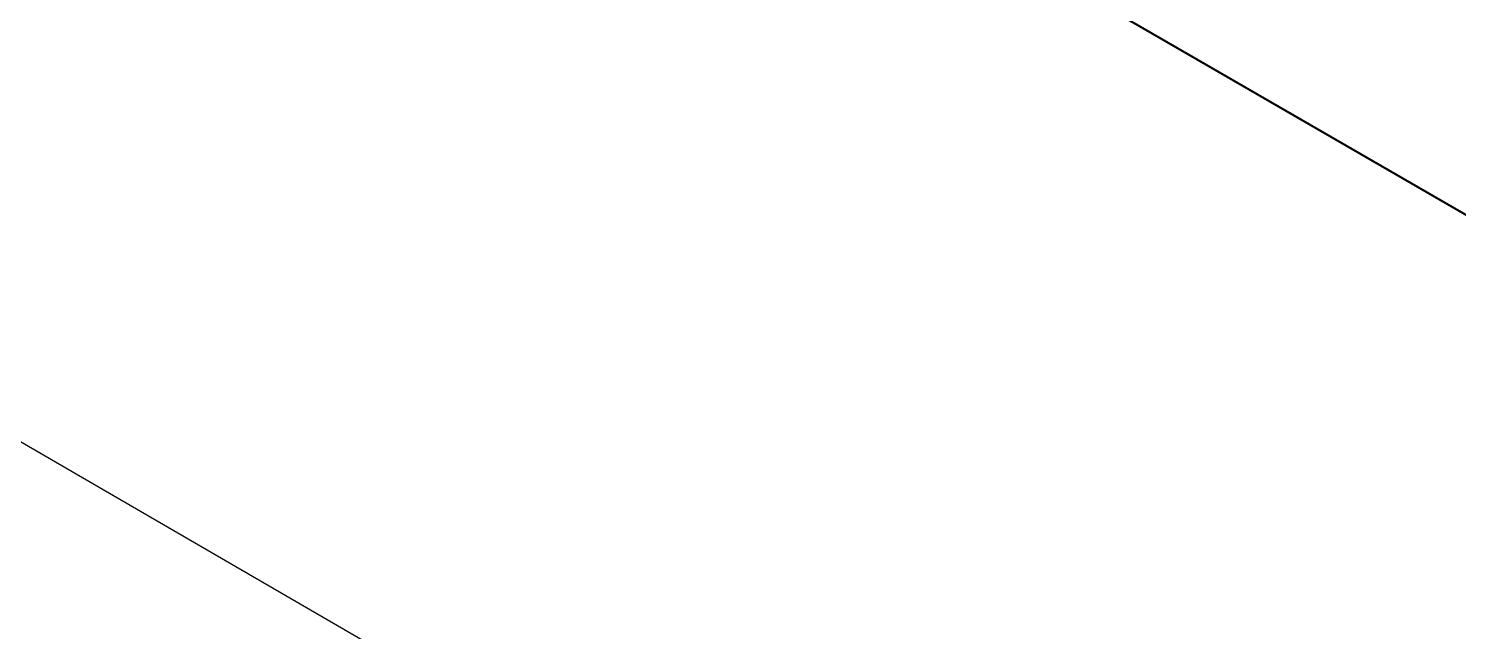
# Model space of a CAD drawing. Header units: inches. Extents: x -17.6 to 82.3, y -15.1 to 23.2.
# Drawn here: x 70.985 to 71.606, y -1.997 to -1.736 of the extents above; entities that cross this region are included whole.
import ezdxf

# ---------------------------------------------------------------- set-up
doc = ezdxf.new("R2010")
doc.units = ezdxf.units.IN
doc.header["$MEASUREMENT"] = 0
doc.layers.add('G-ANNO-TTLB', color=7, linetype='Continuous', lineweight=0)
doc.layers.add('TYVEK', color=7, linetype='Continuous', lineweight=0)

msp = doc.modelspace()

# ---------------------------------------------------------------- hatches: boundary and pattern name
at = {"layer": 'G-ANNO-TTLB', "true_color": 0xff00ff, "transparency": 33554687}
h = msp.add_hatch(color=6, dxfattribs=at)
edge = h.paths.add_edge_path()
edge.add_spline(control_points=[(77.90202, -11.06099), (77.90202, -11.06099), (37.21427, -11.06099), (37.21427, -11.06099), (37.21427, -11.06099), (37.21427, 23.06401), (37.21427, 23.06401), (37.21427, 23.06401), (77.90202, 23.06401), (77.90202, 23.06401), (77.90202, 23.06401), (77.90202, -11.06099), (77.90202, -11.06099)], knot_values=[0, 0, 0, 0, 1, 1, 1, 2, 2, 2, 3, 3, 3, 4, 4, 4, 4], degree=3, periodic=0)
edge = h.paths.add_edge_path()
edge.add_spline(control_points=[(37.33927, 22.93901), (37.33927, 22.93901), (37.33927, -10.93599), (37.33927, -10.93599), (37.33927, -10.93599), (77.77702, -10.93599), (77.77702, -10.93599), (77.77702, -10.93599), (77.77702, 22.93901), (77.77702, 22.93901), (77.77702, 22.93901), (37.33927, 22.93901), (37.33927, 22.93901)], knot_values=[0, 0, 0, 0, 1, 1, 1, 2, 2, 2, 3, 3, 3, 4, 4, 4, 4], degree=3, periodic=0)
edge.add_line((37.33927, 22.93901), (37.33927, 22.93901))

# ---------------------------------------------------------------- linework, layer by layer
at = {"layer": 'G-ANNO-TTLB'}
for points in [[(77.90202, -11.06099), (77.90202, -11.06099), (37.21427, -11.06099), (37.21427, -11.06099), (37.21427, -11.06099), (37.21427, 23.06401), (37.21427, 23.06401), (37.21427, 23.06401), (77.90202, 23.06401), (77.90202, 23.06401), (77.90202, 23.06401), (77.90202, -11.06099), (77.90202, -11.06099)], [(37.33927, 22.93901), (37.33927, 22.93901), (37.33927, -10.93599), (37.33927, -10.93599), (37.33927, -10.93599), (77.77702, -10.93599), (77.77702, -10.93599), (77.77702, -10.93599), (77.77702, 22.93901), (77.77702, 22.93901), (77.77702, 22.93901), (37.33927, 22.93901), (37.33927, 22.93901)]]:
    msp.add_open_spline(points, degree=3, knots=[0, 0, 0, 0, 1, 1, 1, 2, 2, 2, 3, 3, 3, 4, 4, 4, 4], dxfattribs=at)
at = {"layer": 'TYVEK', "color": 4, "lineweight": 25, "true_color": 0x00ffff}
msp.add_line((69.08186, -0.8127), (72.26695, -2.66078), dxfattribs=at)
for points in [[(71.95093, -1.66211), (71.95093, -1.82176), (71.77757, -1.91413), (71.63934, -1.83423), (71.63934, -1.83423), (69.59816, -0.65441), (69.59816, -0.65441), (69.50159, -0.59859), (69.44212, -0.49552), (69.44212, -0.38399), (69.44212, -0.38399), (69.44212, -0.20967), (69.44212, -0.20967)], [(71.95093, -1.66211), (71.95093, -1.82176), (71.77806, -1.91385), (71.63983, -1.83396), (71.63983, -1.83396), (69.59865, -0.65414), (69.59865, -0.65414), (69.50208, -0.59832), (69.44261, -0.49525), (69.44261, -0.38372), (69.44261, -0.38372), (69.44261, -0.20967), (69.44261, -0.20967)]]:
    msp.add_open_spline(points, degree=3, knots=[0, 0, 0, 0, 1, 1, 1, 2, 2, 2, 3, 3, 3, 4, 4, 4, 4], dxfattribs=at)

doc.saveas('drawing.dxf')
